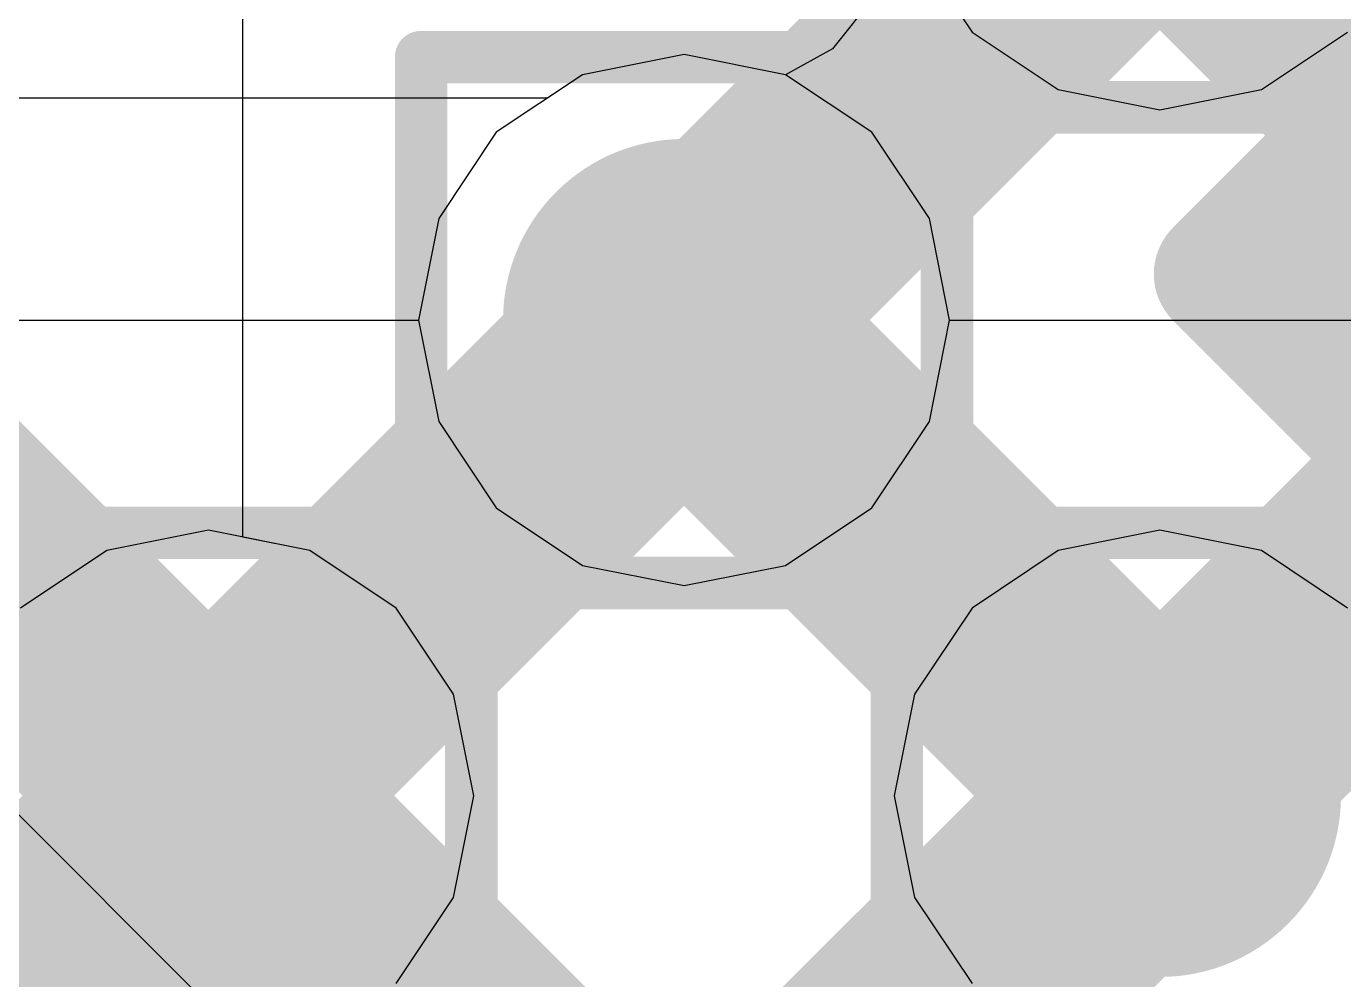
# Model space of a CAD drawing. Header units: inches. Extents: x -6 to 284, y -12 to 154.
# Drawn here: x 53.313 to 54.586, y 12.235 to 13.156 of the extents above; entities that cross this region are included whole.
import ezdxf

# ---------------------------------------------------------------- set-up
doc = ezdxf.new("R2010")
doc.units = ezdxf.units.IN
for name, color, linetype in [('Bottom Layer', 5, 'Continuous'), ('Bottom Overlay', 54, 'Continuous'), ('Bottom Paste', 16, 'Continuous'), ('Bottom Solder', 6, 'Continuous'), ('Drill Drawing', 1, 'Continuous'), ('GND-1', 16, 'Continuous'), ('GND-2', 90, 'Continuous'), ('GND-3', 216, 'Continuous'), ('GND-4', 54, 'Continuous'), ('PWR-1', 156, 'Continuous'), ('PWR-2', 130, 'Continuous'), ('Signal L1', 76, 'Continuous'), ('Signal L2', 6, 'Continuous'), ('Top Layer', 1, 'Continuous'), ('Top Paste', 8, 'Continuous'), ('Top Solder', 216, 'Continuous'), ('Via Holes', 16, 'Continuous')]:
    doc.layers.add(name, color=color, linetype=linetype)

# ---------------------------------------------------------------- blocks, each defined once
blk = doc.blocks.new('BGA_565_15_5_14_4__132')
at = {"layer": 'Top Layer'}
h = blk.add_hatch(color=1, dxfattribs=at)
edge = h.paths.add_edge_path()
edge.add_arc((-2.9250005, -2.9250005), 0.12499848, 0, 360)
h = blk.add_hatch(color=1, dxfattribs=at)
edge = h.paths.add_edge_path()
edge.add_arc((-2.9250005, -3.5749992), 0.12499848, 0, 360)
h = blk.add_hatch(color=1, dxfattribs=at)
edge = h.paths.add_edge_path()
edge.add_arc((-2.27499926, -3.5749992), 0.12499848, 0, 360)
at = {"layer": 'Top Paste'}
h = blk.add_hatch(color=8, dxfattribs=at)
edge = h.paths.add_edge_path()
edge.add_arc((-2.9250005, -2.9250005), 0.12499848, 0, 360)
h = blk.add_hatch(color=8, dxfattribs=at)
edge = h.paths.add_edge_path()
edge.add_arc((-2.9250005, -3.5749992), 0.12499848, 0, 360)
h = blk.add_hatch(color=8, dxfattribs=at)
edge = h.paths.add_edge_path()
edge.add_arc((-2.27499926, -3.5749992), 0.12499848, 0, 360)
at = {"layer": 'Top Solder'}
h = blk.add_hatch(color=216, dxfattribs=at)
edge = h.paths.add_edge_path()
edge.add_arc((-2.9250005, -2.9250005), 0.17499838, 0, 360)
h = blk.add_hatch(color=216, dxfattribs=at)
edge = h.paths.add_edge_path()
edge.add_arc((-2.9250005, -3.5749992), 0.17499838, 0, 360)
h = blk.add_hatch(color=216, dxfattribs=at)
edge = h.paths.add_edge_path()
edge.add_arc((-2.27499926, -3.5749992), 0.17499838, 0, 360)
blk = doc.blocks.new('CAP_0201_B_361')
at = {"layer": 'Bottom Layer'}
for points in [[(-0.44999656, 0.1499997), (-0.14999716, 0.1499997), (-0.14999716, -0.1499997), (-0.44999656, -0.1499997)], [(0.14999716, 0.1499997), (0.44999656, 0.1499997), (0.44999656, -0.1499997), (0.14999716, -0.1499997)]]:
    blk.add_hatch(color=5, dxfattribs=at).paths.add_polyline_path(points)
at = {"layer": 'Bottom Paste'}
for points in [[(-0.44999656, 0.1499997), (-0.14999716, 0.1499997), (-0.14999716, -0.1499997), (-0.44999656, -0.1499997)], [(0.14999716, 0.1499997), (0.44999656, 0.1499997), (0.44999656, -0.1499997), (0.14999716, -0.1499997)]]:
    blk.add_hatch(color=16, dxfattribs=at).paths.add_polyline_path(points)
at = {"layer": 'Bottom Solder'}
for points in [[(-0.50499772, 0.20500086), (-0.094996, 0.20500086), (-0.094996, -0.20500086), (-0.50499772, -0.20500086)], [(0.094996, 0.20500086), (0.50499772, 0.20500086), (0.50499772, -0.20500086), (0.094996, -0.20500086)]]:
    blk.add_hatch(color=6, dxfattribs=at).paths.add_polyline_path(points)
at = {"layer": 'Bottom Overlay'}
for points in [[(-0.5334, 0.2286, 0.127, 0.127, 0), (-0.2032, 0.2286, 0.127, 0.127, 0)], [(-0.5334, -0.2286, 0.127, 0.127, 0), (-0.5334, 0.2286, 0.127, 0.127, 0)], [(0.2032, 0.2286, 0.127, 0.127, 0), (0.5334, 0.2286, 0.127, 0.127, 0)], [(0.5334, -0.2286, 0.127, 0.127, 0), (0.5334, 0.2286, 0.127, 0.127, 0)], [(-0.5334, -0.2286, 0.127, 0.127, 0), (-0.2032, -0.2286, 0.127, 0.127, 0)], [(0.2032, -0.2286, 0.127, 0.127, 0), (0.5334, -0.2286, 0.127, 0.127, 0)]]:
    blk.add_lwpolyline(points, format="xyseb", dxfattribs=at)
for points in [[(-0.5651499999999999, 0.2286, 0.0635, 0.0635, 1), (-0.5016499999999999, 0.2286, 0.0635, 0.0635, 1)], [(-0.5651499999999999, 0.2286, 0.0635, 0.0635, 1), (-0.5016499999999999, 0.2286, 0.0635, 0.0635, 1)], [(-0.23495, 0.2286, 0.0635, 0.0635, 1), (-0.17145, 0.2286, 0.0635, 0.0635, 1)], [(0.17145, 0.2286, 0.0635, 0.0635, 1), (0.23495, 0.2286, 0.0635, 0.0635, 1)], [(0.5016499999999999, 0.2286, 0.0635, 0.0635, 1), (0.5651499999999999, 0.2286, 0.0635, 0.0635, 1)], [(0.5016499999999999, 0.2286, 0.0635, 0.0635, 1), (0.5651499999999999, 0.2286, 0.0635, 0.0635, 1)], [(-0.5651499999999999, -0.2286, 0.0635, 0.0635, 1), (-0.5016499999999999, -0.2286, 0.0635, 0.0635, 1)], [(-0.5651499999999999, -0.2286, 0.0635, 0.0635, 1), (-0.5016499999999999, -0.2286, 0.0635, 0.0635, 1)], [(-0.23495, -0.2286, 0.0635, 0.0635, 1), (-0.17145, -0.2286, 0.0635, 0.0635, 1)], [(0.17145, -0.2286, 0.0635, 0.0635, 1), (0.23495, -0.2286, 0.0635, 0.0635, 1)], [(0.5016499999999999, -0.2286, 0.0635, 0.0635, 1), (0.5651499999999999, -0.2286, 0.0635, 0.0635, 1)], [(0.5016499999999999, -0.2286, 0.0635, 0.0635, 1), (0.5651499999999999, -0.2286, 0.0635, 0.0635, 1)]]:
    blk.add_lwpolyline(points, format="xyseb", close=True, dxfattribs=at)
blk = doc.blocks.new('C___0402_B_415')
at = {"layer": 'Bottom Solder'}
blk.add_hatch(color=6, dxfattribs=at).paths.add_polyline_path([(0.7584998799999999, 0.37749988), (0.7584998799999999, -0.37749988), (0.18130012, -0.37749988), (0.18130012, 0.37749988)])
at = {"layer": 'Bottom Overlay'}
blk.add_lwpolyline([(0.2794, 0.4064, 0.127, 0.127, 0), (0.7874, 0.4064, 0.127, 0.127, 0)], format="xyseb", dxfattribs=at)
blk.add_lwpolyline([(0.24765, 0.4064, 0.0635, 0.0635, 1), (0.31115, 0.4064, 0.0635, 0.0635, 1)], format="xyseb", close=True, dxfattribs=at)

msp = doc.modelspace()

# ---------------------------------------------------------------- hatches: boundary and pattern name
at = {"layer": 'Bottom Layer'}
h = msp.add_hatch(color=5, dxfattribs=at)
edge = h.paths.add_edge_path()
edge.add_arc((53.94819029999999, 12.87218406), 0.1499997, 0, 360)
h = msp.add_hatch(color=5, dxfattribs=at)
edge = h.paths.add_edge_path()
edge.add_arc((53.48856968, 12.41256344), 0.1499997, 0, 360)
h = msp.add_hatch(color=5, dxfattribs=at)
edge = h.paths.add_edge_path()
edge.add_arc((54.40781092, 12.41256344), 0.1499997, 0, 360)
at = {"layer": 'GND-1'}
h = msp.add_hatch(color=16, dxfattribs=at)
edge = h.paths.add_edge_path()
edge.add_arc((53.94819029999999, 12.87218406), 0.1499997, 0, 360)
h = msp.add_hatch(color=16, dxfattribs=at)
edge = h.paths.add_edge_path()
edge.add_arc((53.48856968, 12.41256344), 0.1499997, 0, 360)
h = msp.add_hatch(color=16, dxfattribs=at)
edge = h.paths.add_edge_path()
edge.add_arc((54.40781092, 12.41256344), 0.1499997, 0, 360)
at = {"layer": 'GND-2'}
h = msp.add_hatch(color=90, dxfattribs=at)
edge = h.paths.add_edge_path()
edge.add_arc((53.94819029999999, 12.87218406), 0.1499997, 0, 360)
h = msp.add_hatch(color=90, dxfattribs=at)
edge = h.paths.add_edge_path()
edge.add_arc((53.48856968, 12.41256344), 0.1499997, 0, 360)
h = msp.add_hatch(color=90, dxfattribs=at)
edge = h.paths.add_edge_path()
edge.add_arc((54.40781092, 12.41256344), 0.1499997, 0, 360)
at = {"layer": 'GND-3'}
h = msp.add_hatch(color=216, dxfattribs=at)
edge = h.paths.add_edge_path()
edge.add_arc((53.94819029999999, 12.87218406), 0.1499997, 0, 360)
h = msp.add_hatch(color=216, dxfattribs=at)
edge = h.paths.add_edge_path()
edge.add_arc((53.48856968, 12.41256344), 0.1499997, 0, 360)
h = msp.add_hatch(color=216, dxfattribs=at)
edge = h.paths.add_edge_path()
edge.add_arc((54.40781092, 12.41256344), 0.1499997, 0, 360)
at = {"layer": 'GND-4'}
h = msp.add_hatch(color=54, dxfattribs=at)
edge = h.paths.add_edge_path()
edge.add_arc((53.94819029999999, 12.87218406), 0.1499997, 0, 360)
h = msp.add_hatch(color=54, dxfattribs=at)
edge = h.paths.add_edge_path()
edge.add_arc((53.48856968, 12.41256344), 0.1499997, 0, 360)
h = msp.add_hatch(color=54, dxfattribs=at)
edge = h.paths.add_edge_path()
edge.add_arc((54.40781092, 12.41256344), 0.1499997, 0, 360)
at = {"layer": 'PWR-1'}
h = msp.add_hatch(color=156, dxfattribs=at)
edge = h.paths.add_edge_path()
edge.add_arc((53.94819029999999, 12.87218406), 0.1499997, 0, 360)
h = msp.add_hatch(color=156, dxfattribs=at)
edge = h.paths.add_edge_path()
edge.add_arc((53.48856968, 12.41256344), 0.1499997, 0, 360)
h = msp.add_hatch(color=156, dxfattribs=at)
edge = h.paths.add_edge_path()
edge.add_arc((54.40781092, 12.41256344), 0.1499997, 0, 360)
at = {"layer": 'PWR-2'}
h = msp.add_hatch(color=130, dxfattribs=at)
edge = h.paths.add_edge_path()
edge.add_arc((53.94819029999999, 12.87218406), 0.1499997, 0, 360)
h = msp.add_hatch(color=130, dxfattribs=at)
edge = h.paths.add_edge_path()
edge.add_arc((53.48856968, 12.41256344), 0.1499997, 0, 360)
h = msp.add_hatch(color=130, dxfattribs=at)
edge = h.paths.add_edge_path()
edge.add_arc((54.40781092, 12.41256344), 0.1499997, 0, 360)
at = {"layer": 'Signal L1'}
h = msp.add_hatch(color=76, dxfattribs=at)
edge = h.paths.add_edge_path()
edge.add_arc((53.94819029999999, 12.87218406), 0.1499997, 0, 360)
h = msp.add_hatch(color=76, dxfattribs=at)
edge = h.paths.add_edge_path()
edge.add_arc((53.48856968, 12.41256344), 0.1499997, 0, 360)
h = msp.add_hatch(color=76, dxfattribs=at)
edge = h.paths.add_edge_path()
edge.add_arc((54.40781092, 12.41256344), 0.1499997, 0, 360)
at = {"layer": 'Signal L2'}
h = msp.add_hatch(color=6, dxfattribs=at)
edge = h.paths.add_edge_path()
edge.add_arc((53.94819029999999, 12.87218406), 0.1499997, 0, 360)
h = msp.add_hatch(color=6, dxfattribs=at)
edge = h.paths.add_edge_path()
edge.add_arc((53.48856968, 12.41256344), 0.1499997, 0, 360)
h = msp.add_hatch(color=6, dxfattribs=at)
edge = h.paths.add_edge_path()
edge.add_arc((54.40781092, 12.41256344), 0.1499997, 0, 360)
at = {"layer": 'Top Layer'}
h = msp.add_hatch(color=1, dxfattribs=at)
edge = h.paths.add_edge_path()
edge.add_arc((53.94819029999999, 12.87218406), 0.1499997, 0, 360)
h = msp.add_hatch(color=1, dxfattribs=at)
edge = h.paths.add_edge_path()
edge.add_arc((53.48856968, 12.41256344), 0.1499997, 0, 360)
h = msp.add_hatch(color=1, dxfattribs=at)
edge = h.paths.add_edge_path()
edge.add_arc((54.40781092, 12.41256344), 0.1499997, 0, 360)
at = {"layer": 'Via Holes'}
h = msp.add_hatch(color=7, dxfattribs=at)
edge = h.paths.add_edge_path()
edge.add_arc((53.94819029999999, 12.87218406), 0.07499858, 0, 360)
h = msp.add_hatch(color=7, dxfattribs=at)
edge = h.paths.add_edge_path()
edge.add_arc((53.48856968, 12.41256344), 0.07499858, 0, 360)
h = msp.add_hatch(color=7, dxfattribs=at)
edge = h.paths.add_edge_path()
edge.add_arc((54.40781092, 12.41256344), 0.07499858, 0, 360)

# ---------------------------------------------------------------- linework, layer by layer
at = {"layer": 'Bottom Layer'}
msp.add_line((53.74764714, 11.95185824), (53.24475253999999, 12.45475284), dxfattribs=at)
at = {"layer": 'Drill Drawing'}
for points in [[(54.15381091999999, 13.07780468, 0.0508, 0.0508, 0), (54.15381091999999, 13.58580468, 0.0508, 0.0508, 0)], [(53.6941903, 13.12618406, 0.0508, 0.0508, 0), (54.2021903, 13.12618406, 0.0508, 0.0508, 0)], [(53.6941903, 12.61818406, 0.0508, 0.0508, 0), (53.6941903, 13.12618406, 0.0508, 0.0508, 0)], [(54.2021903, 12.61818406, 0.0508, 0.0508, 0), (54.2021903, 13.12618406, 0.0508, 0.0508, 0)], [(54.15381091999999, 13.07780468, 0.0508, 0.0508, 0), (54.66181091999999, 13.07780468, 0.0508, 0.0508, 0)], [(53.23456967999999, 12.66656344, 0.0508, 0.0508, 0), (53.74256968, 12.66656344, 0.0508, 0.0508, 0)], [(53.74256968, 12.15856344, 0.0508, 0.0508, 0), (53.74256968, 12.66656344, 0.0508, 0.0508, 0)], [(54.15381091999999, 12.66656344, 0.0508, 0.0508, 0), (54.66181091999999, 12.66656344, 0.0508, 0.0508, 0)], [(54.15381091999999, 12.15856344, 0.0508, 0.0508, 0), (54.15381091999999, 12.66656344, 0.0508, 0.0508, 0)], [(53.6941903, 12.61818406, 0.0508, 0.0508, 0), (54.2021903, 12.61818406, 0.0508, 0.0508, 0)]]:
    msp.add_lwpolyline(points, format="xyseb", dxfattribs=at)
for points in [[(53.68149029999999, 13.12618406, 0.0254, 0.0254, 1), (53.70689029999999, 13.12618406, 0.0254, 0.0254, 1)], [(53.68149029999999, 13.12618406, 0.0254, 0.0254, 1), (53.70689029999999, 13.12618406, 0.0254, 0.0254, 1)], [(54.1894903, 13.12618406, 0.0254, 0.0254, 1), (54.21489029999999, 13.12618406, 0.0254, 0.0254, 1)], [(54.1894903, 13.12618406, 0.0254, 0.0254, 1), (54.21489029999999, 13.12618406, 0.0254, 0.0254, 1)], [(54.14111092, 13.07780468, 0.0254, 0.0254, 1), (54.16651091999999, 13.07780468, 0.0254, 0.0254, 1)], [(54.14111092, 13.07780468, 0.0254, 0.0254, 1), (54.16651091999999, 13.07780468, 0.0254, 0.0254, 1)], [(53.72986967999999, 12.66656344, 0.0254, 0.0254, 1), (53.75526968, 12.66656344, 0.0254, 0.0254, 1)], [(53.72986967999999, 12.66656344, 0.0254, 0.0254, 1), (53.75526968, 12.66656344, 0.0254, 0.0254, 1)], [(54.14111092, 12.66656344, 0.0254, 0.0254, 1), (54.16651091999999, 12.66656344, 0.0254, 0.0254, 1)], [(54.14111092, 12.66656344, 0.0254, 0.0254, 1), (54.16651091999999, 12.66656344, 0.0254, 0.0254, 1)], [(53.68149029999999, 12.61818406, 0.0254, 0.0254, 1), (53.70689029999999, 12.61818406, 0.0254, 0.0254, 1)], [(53.68149029999999, 12.61818406, 0.0254, 0.0254, 1), (53.70689029999999, 12.61818406, 0.0254, 0.0254, 1)], [(54.1894903, 12.61818406, 0.0254, 0.0254, 1), (54.21489029999999, 12.61818406, 0.0254, 0.0254, 1)], [(54.1894903, 12.61818406, 0.0254, 0.0254, 1), (54.21489029999999, 12.61818406, 0.0254, 0.0254, 1)]]:
    msp.add_lwpolyline(points, format="xyseb", close=True, dxfattribs=at)
at = {"layer": 'PWR-1'}
for p, q in [((54.1708086, 13.23363876), (54.09164442, 13.13428666)), ((53.94819029999999, 13.1287139), (53.85002184, 13.10918638)), ((54.04635622, 13.10918638), (53.94819029999999, 13.1287139)), ((54.09164442, 13.13428666), (54.04635622, 13.10918638)), ((53.85002184, 13.10918638), (53.8161103, 13.08652704)), ((53.8161103, 13.08652704), (53.16102906, 13.08652704)), ((53.28548144, 12.87218152), (53.69166046, 12.87218152)), ((53.69166046, 12.87218152), (53.71118798, 12.7740156)), ((54.18519262, 12.7740156), (54.20472014, 12.87218152)), ((54.20472014, 12.87218152), (54.6109017, 12.87218152)), ((53.71118798, 12.7740156), (53.76679619999999, 12.69078996)), ((54.12958439999999, 12.69078996), (54.18519262, 12.7740156)), ((53.76679619999999, 12.69078996), (53.85002184, 12.63518174)), ((54.04635875999999, 12.63518174), (54.12958439999999, 12.69078996)), ((53.48856968, 12.66909328), (53.39040121999999, 12.64956576)), ((53.58673814, 12.64956576), (53.48856968, 12.66909328)), ((54.40781092, 12.66909328), (54.30964246, 12.64956576)), ((54.50597938, 12.64956576), (54.40781092, 12.66909328)), ((53.39040121999999, 12.64956576), (53.30717557999999, 12.59395754)), ((53.66996378, 12.59395754), (53.58673814, 12.64956576)), ((54.30964246, 12.64956576), (54.22641682, 12.59395754)), ((54.58920501999999, 12.59395754), (54.50597938, 12.64956576)), ((53.85002184, 12.63518174), (53.94819029999999, 12.61565422)), ((53.94819029999999, 12.61565422), (54.04635875999999, 12.63518174)), ((53.725572, 12.5107319), (53.66996378, 12.59395754)), ((54.22641682, 12.59395754), (54.1708086, 12.5107319)), ((53.74509952, 12.41256344), (53.725572, 12.5107319)), ((54.1708086, 12.5107319), (54.15128107999999, 12.41256344)), ((53.725572, 12.31439498), (53.74509952, 12.41256344)), ((54.15128107999999, 12.41256344), (54.1708086, 12.31439498)), ((53.66996378, 12.23116934), (53.725572, 12.31439498)), ((54.1708086, 12.31439498), (54.22641682, 12.23116934))]:
    msp.add_line(p, q, dxfattribs=at)
at = {"layer": 'PWR-2'}
for p, q in [((54.1708086, 13.23363622), (54.22641682, 13.15041058)), ((54.22641682, 13.15041058), (54.30964246, 13.09480236)), ((54.50597938, 13.09480236), (54.58920501999999, 13.15041058)), ((53.94819029999999, 13.1287139), (53.85002184, 13.10918638)), ((54.04635875999999, 13.10918638), (53.94819029999999, 13.1287139)), ((53.85002184, 13.10918638), (53.76679619999999, 13.05357816)), ((54.12958439999999, 13.05357816), (54.04635875999999, 13.10918638)), ((54.30964246, 13.09480236), (54.40781092, 13.07527484)), ((54.40781092, 13.07527484), (54.50597938, 13.09480236)), ((53.76679619999999, 13.05357816), (53.71118798, 12.97035252)), ((54.18519262, 12.97035252), (54.12958439999999, 13.05357816)), ((53.71118798, 12.97035252), (53.69166046, 12.87218406)), ((54.20472014, 12.87218406), (54.18519262, 12.97035252)), ((53.69166046, 12.87218406), (53.71118798, 12.7740156)), ((54.18519262, 12.7740156), (54.20472014, 12.87218406)), ((53.71118798, 12.7740156), (53.76679619999999, 12.69078996)), ((54.12958439999999, 12.69078996), (54.18519262, 12.7740156)), ((53.76679619999999, 12.69078996), (53.85002184, 12.63518174)), ((54.04635875999999, 12.63518174), (54.12958439999999, 12.69078996)), ((53.48856968, 12.66909328), (53.39040121999999, 12.64956576)), ((53.58673814, 12.64956576), (53.48856968, 12.66909328)), ((54.40781092, 12.66909328), (54.30964246, 12.64956576)), ((54.50597938, 12.64956576), (54.40781092, 12.66909328)), ((53.39040121999999, 12.64956576), (53.30717557999999, 12.59395754)), ((53.66996378, 12.59395754), (53.58673814, 12.64956576)), ((54.30964246, 12.64956576), (54.22641682, 12.59395754)), ((54.58920501999999, 12.59395754), (54.50597938, 12.64956576)), ((53.85002184, 12.63518174), (53.94819029999999, 12.61565422)), ((53.94819029999999, 12.61565422), (54.04635875999999, 12.63518174)), ((53.725572, 12.5107319), (53.66996378, 12.59395754)), ((54.22641682, 12.59395754), (54.1708086, 12.5107319)), ((53.74509952, 12.41256344), (53.725572, 12.5107319)), ((54.1708086, 12.5107319), (54.15128107999999, 12.41256344)), ((53.725572, 12.31439498), (53.74509952, 12.41256344)), ((54.15128107999999, 12.41256344), (54.1708086, 12.31439498)), ((53.66996378, 12.23116934), (53.725572, 12.31439498)), ((54.1708086, 12.31439498), (54.22641682, 12.23116934))]:
    msp.add_line(p, q, dxfattribs=at)
at = {"layer": 'Signal L2'}
for p, q in [((53.52183352, 12.66247658), (53.52183352, 14.28319216)), ((54.1708086, 13.23363622), (54.22641682, 13.15041058)), ((54.22641682, 13.15041058), (54.30964246, 13.09480236)), ((54.50597938, 13.09480236), (54.58920501999999, 13.15041058)), ((53.94819029999999, 13.1287139), (53.85002184, 13.10918638)), ((54.04635875999999, 13.10918638), (53.94819029999999, 13.1287139)), ((53.85002184, 13.10918638), (53.76679619999999, 13.05357816)), ((54.12958439999999, 13.05357816), (54.04635875999999, 13.10918638)), ((54.30964246, 13.09480236), (54.40781092, 13.07527484)), ((54.40781092, 13.07527484), (54.50597938, 13.09480236)), ((53.76679619999999, 13.05357816), (53.71118798, 12.97035252)), ((54.18519262, 12.97035252), (54.12958439999999, 13.05357816)), ((53.71118798, 12.97035252), (53.69166046, 12.87218406)), ((54.20472014, 12.87218406), (54.18519262, 12.97035252)), ((53.69166046, 12.87218406), (53.71118798, 12.7740156)), ((54.18519262, 12.7740156), (54.20472014, 12.87218406)), ((53.71118798, 12.7740156), (53.76679619999999, 12.69078996)), ((54.12958439999999, 12.69078996), (54.18519262, 12.7740156)), ((53.76679619999999, 12.69078996), (53.85002184, 12.63518174)), ((54.04635875999999, 12.63518174), (54.12958439999999, 12.69078996)), ((54.40781092, 12.66909328), (54.30964246, 12.64956576)), ((54.50597938, 12.64956576), (54.40781092, 12.66909328)), ((53.58673814, 12.64956576), (53.52183352, 12.66247658)), ((53.66996378, 12.59395754), (53.58673814, 12.64956576)), ((54.30964246, 12.64956576), (54.22641682, 12.59395754)), ((54.58920501999999, 12.59395754), (54.50597938, 12.64956576)), ((53.85002184, 12.63518174), (53.94819029999999, 12.61565422)), ((53.94819029999999, 12.61565422), (54.04635875999999, 12.63518174)), ((53.725572, 12.5107319), (53.66996378, 12.59395754)), ((54.22641682, 12.59395754), (54.1708086, 12.5107319)), ((53.74509952, 12.41256344), (53.725572, 12.5107319)), ((54.1708086, 12.5107319), (54.15128107999999, 12.41256344)), ((53.725572, 12.31439498), (53.74509952, 12.41256344)), ((54.15128107999999, 12.41256344), (54.1708086, 12.31439498)), ((53.66996378, 12.23116934), (53.725572, 12.31439498)), ((54.1708086, 12.31439498), (54.22641682, 12.23116934))]:
    msp.add_line(p, q, dxfattribs=at)
at = {"layer": 'Top Layer'}
for points in [[(53.94819284, 12.87218406, 0.254, 0.254, 0), (54.40781092, 13.33180214, 0.254, 0.254, 0)], [(54.40781345999999, 13.33180214, 0.254, 0.254, 0), (54.86743154000001, 12.87218406, 0.254, 0.254, 0)], [(53.02895159999999, 12.87218152, 0.254, 0.254, 0), (53.48856968, 12.41256344, 0.254, 0.254, 0)], [(53.48857221999999, 12.41256344, 0.254, 0.254, 0), (53.94819029999999, 12.87218406, 0.254, 0.254, 0)], [(53.94819029999999, 12.87218406, 0.254, 0.254, 0), (53.94819284, 12.87218406, 0.254, 0.254, 0)], [(53.94819284, 12.87218406, 0.254, 0.254, 0), (54.40781092, 12.41256344, 0.254, 0.254, 0)], [(54.40802682, 12.41244406, 0.254, 0.254, 0), (54.86764998, 12.87206722, 0.254, 0.254, 0)], [(53.02895159999999, 11.95294282, 0.254, 0.254, 0), (53.48857221999999, 12.41256344, 0.254, 0.254, 0)], [(53.48862047999999, 12.4123958, 0.254, 0.254, 0), (53.94813442, 11.9528844, 0.254, 0.254, 0)], [(54.15140553999999, 12.15615044, 0.254, 0.254, 0), (54.40792014, 12.41250502, 0.254, 0.254, 0)], [(54.03236844, 12.03711334, 0.254, 0.254, 0), (54.15140553999999, 12.15615044, 0.254, 0.254, 0)]]:
    msp.add_lwpolyline(points, format="xyseb", dxfattribs=at)
for points in [[(53.8846903, 12.87218406, 0.127, 0.127, 1), (54.01169029999999, 12.87218406, 0.127, 0.127, 1)], [(53.8846903, 12.87218406, 0.127, 0.127, 1), (54.01169029999999, 12.87218406, 0.127, 0.127, 1)], [(53.88469283999999, 12.87218406, 0.127, 0.127, 1), (54.01169284, 12.87218406, 0.127, 0.127, 1)], [(53.88469283999999, 12.87218406, 0.127, 0.127, 1), (54.01169284, 12.87218406, 0.127, 0.127, 1)], [(53.88469283999999, 12.87218406, 0.127, 0.127, 1), (54.01169284, 12.87218406, 0.127, 0.127, 1)], [(53.42506967999999, 12.41256344, 0.127, 0.127, 1), (53.55206968, 12.41256344, 0.127, 0.127, 1)], [(53.42507222, 12.41256344, 0.127, 0.127, 1), (53.55207222, 12.41256344, 0.127, 0.127, 1)], [(53.42507222, 12.41256344, 0.127, 0.127, 1), (53.55207222, 12.41256344, 0.127, 0.127, 1)], [(53.42512048, 12.4123958, 0.127, 0.127, 1), (53.55212048, 12.4123958, 0.127, 0.127, 1)], [(54.34431092, 12.41256344, 0.127, 0.127, 1), (54.47131091999999, 12.41256344, 0.127, 0.127, 1)], [(54.34442014, 12.41250502, 0.127, 0.127, 1), (54.47142014, 12.41250502, 0.127, 0.127, 1)], [(54.34452682, 12.41244406, 0.127, 0.127, 1), (54.47152681999999, 12.41244406, 0.127, 0.127, 1)], [(54.08790553999999, 12.15615044, 0.127, 0.127, 1), (54.21490554, 12.15615044, 0.127, 0.127, 1)], [(54.08790553999999, 12.15615044, 0.127, 0.127, 1), (54.21490554, 12.15615044, 0.127, 0.127, 1)]]:
    msp.add_lwpolyline(points, format="xyseb", close=True, dxfattribs=at)

# ---------------------------------------------------------------- block references
for name, p, rotation in [('BGA_565_15_5_14_4__132', (54.40792014, 8.2759296), 225), ('CAP_0201_B_361', (55.00440612, 12.70110744), 315), ('C___0402_B_415', (52.84961997999999, 12.22126588), 315)]:
    msp.add_blockref(name, p, dxfattribs=dict(rotation=rotation))

doc.saveas('drawing.dxf')
